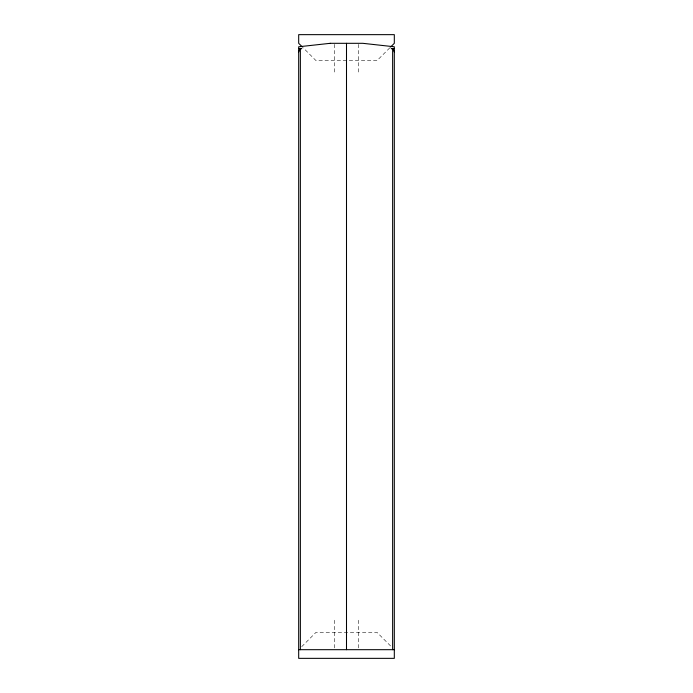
<?xml version="1.0" encoding="UTF-8"?>
<svg xmlns="http://www.w3.org/2000/svg" width="693" height="693" viewBox="0 0 693 693"><rect width="100%" height="100%" fill="white"/><g stroke="black" fill="none" stroke-linecap="round" stroke-linejoin="round"><path stroke-width="0.52" stroke-dasharray="3.46 2.6" d="M389.795 47.834L376.992 60.637L316.008 60.637L303.205 47.834M301.698 646.673L316.008 632.362L376.992 632.362L391.302 646.673M358.627 44.361L358.627 72.765M358.627 620.235L358.627 648.639M334.373 44.361L334.373 72.765M334.373 620.235L334.373 649.688"/><path stroke-width="1.04" d="M298.683 51.975L299.645 49.584L301.784 48.51L298.683 48.51M390.549 47.081L394.317 43.312L394.317 34.65L298.683 34.65L298.683 43.312L302.451 47.081M394.317 48.51L391.216 48.51L393.355 49.584L394.317 51.975M298.683 649.688L394.317 649.688M392.636 48.51L392.636 649.688M346.5 43.312L346.5 649.688M300.364 48.51L300.364 649.688M330.214 43.312L298.683 46.777L298.683 658.35L394.317 658.35L394.317 46.777L362.786 43.312L330.214 43.312"/></g></svg>
